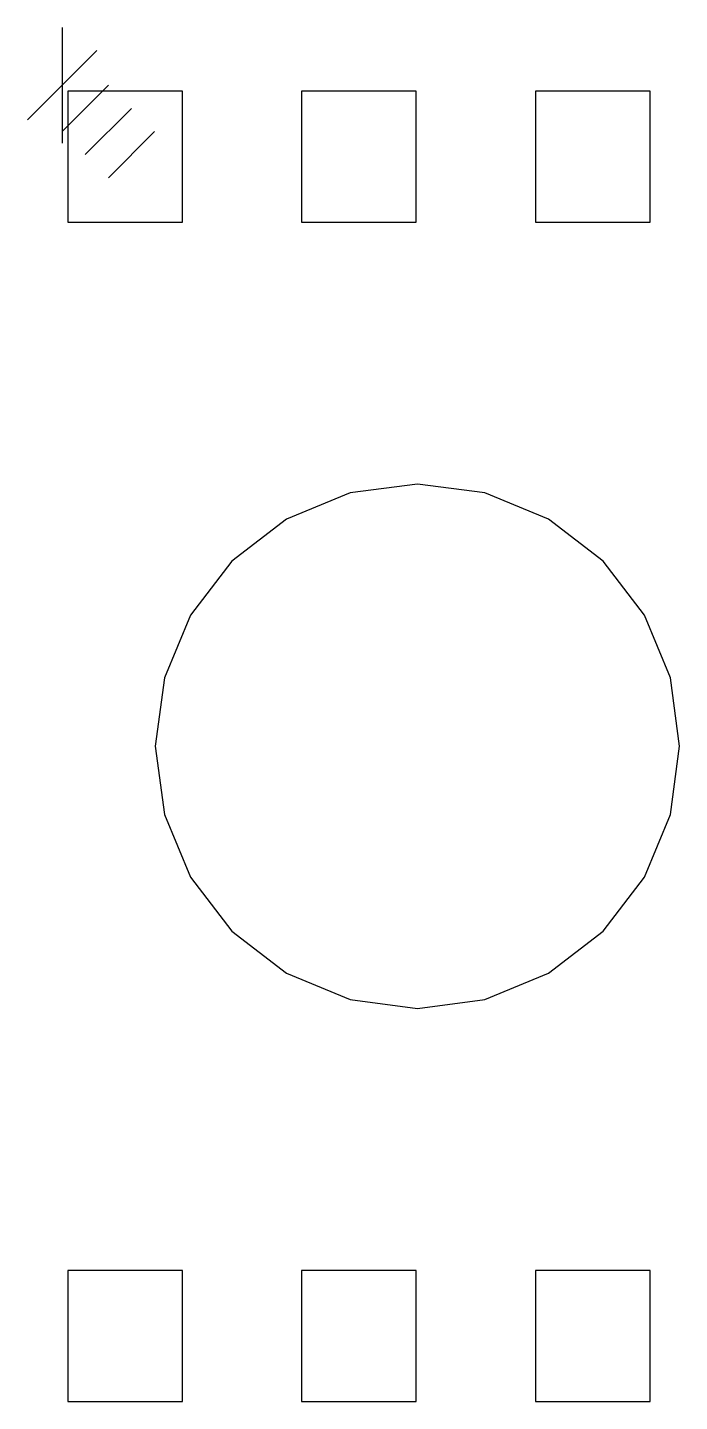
# Model space of a CAD drawing. Extents: x -0.8 to 14.1, y 0.1 to 31.6.
import ezdxf

# ---------------------------------------------------------------- set-up
doc = ezdxf.new("R2010")
doc.units = 0

msp = doc.modelspace()

# ---------------------------------------------------------------- linework, layer by layer
for p, q in [((2.757297, 30.133348), (0.1323, 30.133348)), ((0.1323, 30.133348), (0.1323, 27.133347)), ((2.757297, 27.133347), (2.757297, 30.133348)), ((5.482293, 30.133348), (5.482293, 27.133347)), ((8.10729, 30.133348), (5.482293, 30.133348)), ((8.10729, 27.133347), (8.10729, 30.133348)), ((13.457283, 30.133348), (10.832286, 30.133348)), ((10.832286, 30.133348), (10.832286, 27.133347)), ((13.457283, 27.133347), (13.457283, 30.133348)), ((0.1323, 27.133347), (2.757297, 27.133347)), ((5.482293, 27.133347), (8.10729, 27.133347)), ((10.832286, 27.133347), (13.457283, 27.133347)), ((8.13229, 21.133363), (6.591906, 20.932401)), ((9.672674, 20.932401), (8.13229, 21.133363)), ((6.591906, 20.932401), (5.132294, 20.329516)), ((11.132286, 20.329516), (9.672674, 20.932401)), ((5.132294, 20.329516), (3.880374, 19.366897)), ((12.384206, 19.366897), (11.132286, 20.329516)), ((3.880374, 19.366897), (2.936144, 18.133366)), ((13.328436, 18.133366), (12.384206, 19.366897)), ((2.936144, 18.133366), (2.33999, 16.698874)), ((13.92459, 16.698874), (13.328436, 18.133366)), ((2.33999, 16.698874), (2.132298, 15.13337)), ((14.132282, 15.13337), (13.92459, 16.698874)), ((2.132298, 15.13337), (2.33999, 13.567866)), ((13.92459, 13.567866), (14.132282, 15.13337)), ((14.132282, 15.13337), (14.132282, 15.13337)), ((2.33999, 13.567866), (2.936144, 12.133374)), ((13.328436, 12.133374), (13.92459, 13.567866)), ((2.936144, 12.133374), (3.880374, 10.899843)), ((12.384206, 10.899843), (13.328436, 12.133374)), ((3.880374, 10.899843), (5.132294, 9.937224)), ((11.132286, 9.937224), (12.384206, 10.899843)), ((5.132294, 9.937224), (6.591906, 9.33434)), ((9.672674, 9.33434), (11.132286, 9.937224)), ((6.591906, 9.33434), (8.13229, 9.133378)), ((8.13229, 9.133378), (9.672674, 9.33434)), ((2.757297, 3.133393), (0.1323, 3.133393)), ((0.1323, 3.133393), (0.1323, 0.133393)), ((2.757297, 0.133393), (2.757297, 3.133393)), ((5.482293, 3.133393), (5.482293, 0.133393)), ((8.10729, 3.133393), (5.482293, 3.133393)), ((8.10729, 0.133393), (8.10729, 3.133393)), ((13.457283, 3.133393), (10.832286, 3.133393)), ((10.832286, 3.133393), (10.832286, 0.133393)), ((13.457283, 0.133393), (13.457283, 3.133393)), ((0.1323, 0.133393), (2.757297, 0.133393)), ((5.482293, 0.133393), (8.10729, 0.133393)), ((10.832286, 0.133393), (13.457283, 0.133393))]:
    msp.add_line(p, q)
at = {"layer": 'Layer 1'}
for p, q in [((0, 31.587515), (0, 28.941685)), ((0.793749, 31.058349), (-0.793749, 29.470851)), ((1.058332, 30.2646), (0, 29.206268)), ((1.587498, 29.735434), (0.529166, 28.677102)), ((2.116664, 29.206268), (1.058332, 28.147936))]:
    msp.add_line(p, q, dxfattribs=at)

doc.saveas('drawing.dxf')
